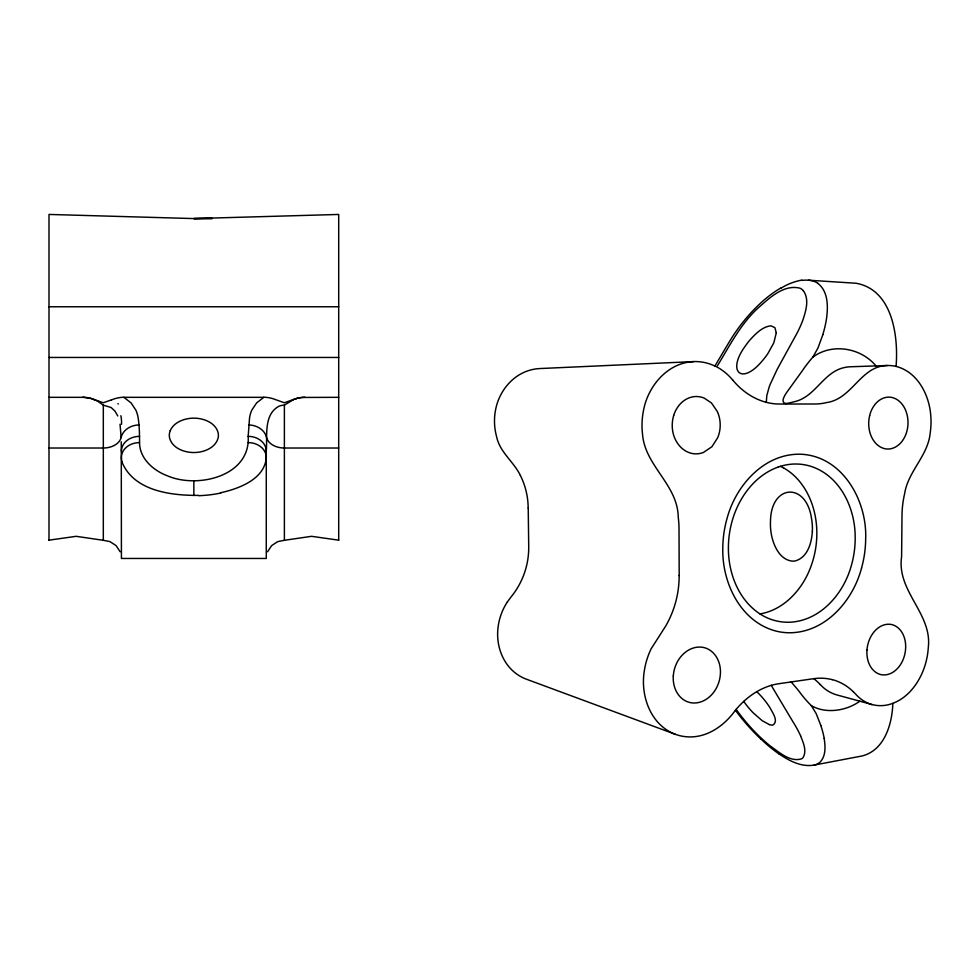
<?xml version="1.0" encoding="UTF-8"?>
<svg xmlns="http://www.w3.org/2000/svg" width="980" height="980" viewBox="0 0 980 980"><rect width="100%" height="100%" fill="white"/><g stroke="black" fill="none" stroke-linecap="round" stroke-linejoin="round"><path stroke-width="1.47" d="M248.173 436.357L249.582 417.541A92.708 53.153 0 0 1 251.738 410.24L256.601 402.915L263.816 397.329L123.884 397.329L131.112 402.939L135.951 410.302A93.039 53.349 0 0 1 138.094 417.578C139.429 425.822 139.577 434.263 139.528 442.605C139.613 458.456 153.235 470.437 167.078 475.68C197.127 488.959 250.721 476.464 248.173 436.357A18.105 14.835 0 0 1 266.278 451.192L266.278 558.453L121.422 558.453L121.263 441.796M266.278 451.192C267.565 436.541 263.24 414.957 278.712 406.357A11.27 8.465 0.2 0 1 284.384 405.12L293.939 399.362A31.25 31.14 -14.2 0 1 296.095 398.676M820.236 684.469A34.876 34.876 0 0 0 836.381 694.795L872.114 704.547A32.732 32.732 0 0 0 888.787 704.62C906.99 699.892 919.424 683.036 924.887 665.812A75.583 75.583 0 0 0 928.293 647.596C932.446 613.578 896.431 591.381 901.6 556.689L902.004 515.456A100.046 100.046 0 0 1 904.589 493.871C907.995 471.196 928.256 455.676 930.241 432.609A75.668 75.668 0 0 0 930.767 415.569C929.273 394.854 917.586 371.898 896.075 366.41C898.513 335.993 892.535 289.823 856.128 283.257L808.512 280.207A35.844 35.844 0 0 0 801.91 280.403M266.266 457.819C264.453 479.453 238.593 488.775 220.512 492.793M892.829 703.395C892.217 723.963 884.499 750.496 861.886 756.009L814.037 765.098C801.395 767.303 789.304 760.835 779.161 754.012M822.833 334.67L817.957 348.035L812.861 357.124A142.639 142.639 0 0 0 801.848 371.445L786.805 392.282A57.208 57.208 0 0 0 786.095 393.36C784.392 395.932 780.423 402.584 785.629 403.503M717.446 365.724C729.635 345.916 740.182 324.662 757.442 308.59C768.896 298.557 783.277 284.102 799.901 288.157A9.886 9.886 0 0 1 803.355 290.705M267.552 551.789L271.582 545.652L277.72 541.621L284.384 540.298L311.542 536.317L338.7 540.164M507.383 601.916L511.033 596.967A77.922 77.922 0 0 0 528.722 546.607L528.22 508.057M832.375 679.691A47.224 47.224 0 0 0 813.535 678.699L778.904 683.709C765.662 685.62 753.498 692.382 743.747 701.386A87.196 87.196 0 0 0 735.417 710.231C724.257 725.947 706.372 738.577 686.294 736.752A41.993 41.993 0 0 1 675.318 734.302L526.432 679.214A40.915 40.915 0 0 1 516.754 674.056C502.716 664.036 496.211 645.906 497.877 629.087A59.155 59.155 0 0 1 507.383 601.916M859.791 701.19C847.284 710.463 826.312 714.445 811.281 705.6A113.055 113.055 0 0 1 800.599 693.387A122.194 122.194 0 0 0 796.973 688.707L791.166 681.933M812.861 357.124C832.228 342.767 860.893 347.741 875.985 365.908M111.463 399.865L103.28 402.768L95.133 399.84A34.251 34.251 0 0 0 82.761 397.206M292.518 399.865L284.347 402.768L276.201 399.852A34.521 34.521 0 0 0 263.816 397.206M778.255 467.031C755.384 475.153 739.508 496.529 732.685 519.167A99.495 99.495 0 0 0 728.397 548.126C728.324 573.153 738.418 599.785 759.966 613.921A52.749 52.749 0 0 0 773.073 620.058L777.103 621.1A50.25 50.25 0 0 0 790.015 622.214C820.076 620.707 842.91 594.517 850.885 567.126A99.421 99.421 0 0 0 855.16 535.987C854.879 507.469 839.983 476.133 811.489 466.529A50.25 50.25 0 0 0 798.774 464.091L794.621 464.005A52.883 52.883 0 0 0 778.255 467.043M296.082 398.64L297.406 398.272A28.383 28.383 -6.5 0 1 302.293 397.451L338.7 397.329M759.978 613.921C784.441 609.83 802.902 588.845 810.962 566.379A95.722 95.722 0 0 0 816.585 526.334C815.385 510.286 810.007 494.275 799.778 481.695A56.84 56.84 0 0 0 783.731 467.975M49 540.164L76.158 536.317L103.317 540.298L109.981 541.621L116.118 545.652L120.148 551.789M896.075 366.41A33.099 33.099 0 0 0 887.304 365.528C860.636 365.846 852.367 398.946 826.728 402.547A49.539 49.539 0 0 1 814.809 404.005L779.615 404.03C761.362 404.115 744.273 394.132 732.93 380.24M887.304 365.528L850.616 366.765A33.614 33.614 0 0 0 844.772 367.476C823.102 371.726 815.409 397.733 793.433 401.91A50.041 50.041 0 0 1 785.972 403.515M198.585 495.378C170.581 495.635 133.746 490.845 121.949 461.997M49 306.764L338.7 306.764M49 357.455L338.7 357.455M49 397.329L83.631 397.341L90.858 398.419L97.424 401.053L103.317 405.169L111.108 407.509L114.942 411.061L117.784 415.973M49 448.019L103.317 448.019A18.105 12.667 0 0 0 121.14 437.57A18.105 14.822 -3.3 0 1 138.976 424.952M338.7 448.019L284.384 448.019A18.105 12.667 0 0 1 266.56 437.57A18.105 14.822 3.3 0 0 248.724 424.952M103.317 405.169L103.317 540.335M769.361 724.612L762.183 720.68L753.204 712.84A90.013 90.013 0 0 1 746.503 705.159L743.747 701.386M675.318 734.302C650.634 725.077 640.222 695.665 644.277 671.19A76.562 76.562 0 0 1 651.112 648.858L665.555 626.281A100.07 100.07 0 0 0 679.152 575.481M780.362 466.333L783.694 468.036M817.847 283.367C828.137 291.281 828.1 306.017 826.655 317.704A108.841 108.841 0 0 1 822.796 334.658M853.188 691.586L855.663 694.134A34.949 34.949 0 0 0 872.077 704.669M803.355 290.705C809.676 299.513 805.756 311.322 802.681 320.632A117.637 117.637 0 0 1 794.596 337.598L777.373 368.958L770.292 384.099A89.217 89.217 0 0 0 769.08 387.333L766.801 395.602L766.299 402.339M736.152 709.348C745.841 722.885 757.16 735.306 770.072 745.841C779.039 752.028 789.758 762.354 801.518 758.863A5.843 5.843 0 0 0 803.233 757.32C807.055 750.545 803.135 742.423 800.599 735.882M811.281 705.6L816.193 713.636L820.836 725.482M520.368 475.471C513.753 461.629 499.727 452.27 496.591 436.578A58.433 58.433 0 0 1 495.647 409.469C499.09 391.571 512.124 375.181 529.984 370.158A43.034 43.034 0 0 1 539.845 368.554L693.411 361.62C667.368 362.772 647.743 386.402 643.431 410.828A75.534 75.534 0 0 0 642.525 434.189C644.889 465.916 677.78 484.61 678.246 517.232A98.037 98.037 0 0 1 679.018 529.237L679.189 575.481M120.05 424.205L121.14 437.57M824.18 738.43C825.344 746.123 826.054 755.311 820.566 761.607A11.515 11.515 0 0 1 816.965 764.18L815.544 764.719A13.549 13.549 0 0 1 814.037 765.098M338.7 540.335L338.7 214.449L193.844 218.577L49 214.436L49 540.335M284.384 405.169L284.384 540.335M193.844 480.629L193.844 495.464M769.386 724.551A7.889 7.889 0 0 0 772.767 725.114C779.112 721.305 772.277 712.338 769.986 707.719A86.987 86.987 0 0 0 756.781 691.684M808.549 280.256A18.253 18.253 0 0 1 817.896 283.306M820.799 725.494A89.646 89.646 0 0 1 824.217 738.43M771.407 685.326A135.007 135.007 0 0 0 772.791 688.009L793.322 722.395A113.362 113.362 0 0 1 800.636 735.858M732.869 380.289A53.153 53.153 0 0 0 714.959 365.944L728.52 343.159A177.111 177.111 0 0 1 743.636 321.305A170.349 170.349 0 0 1 761.595 302.207A120.332 120.332 0 0 1 776.883 290.399A88.996 88.996 0 0 1 780.999 287.9M693.411 361.583A45.435 45.435 0 0 1 714.91 366.055M735.417 710.231A209.487 209.487 0 0 0 743.685 720.79A215.6 215.6 0 0 0 760.737 738.957M781.121 288.096A59.376 59.376 0 0 1 801.861 280.096M832.388 679.618A47.408 47.408 0 0 1 853.151 691.623M779.125 754.061A154.632 154.632 0 0 1 760.798 738.895M520.404 475.459A74.701 74.701 0 0 1 528.183 508.057M813.792 678.662A51.168 51.168 0 0 1 820.162 684.53M248.173 442.605A18.105 14.835 0 0 1 266.278 457.44M121.998 461.997A79.478 36.885 0.5 0 1 121.569 459.571L121.422 457.44A18.105 14.835 0 0 1 139.528 442.605M120.871 415.728A62.377 46.109 4 0 1 121.532 424.291M117.906 403.613A143.178 8.097 84.8 0 1 118.274 404.042M292.53 399.901A33.455 33.455 0 0 1 304.939 397.243M121.422 451.192A18.105 14.835 0 0 1 139.528 436.357M220.745 493.026A64.46 30.233 0.1 0 1 198.634 495.696M111.475 399.901A34.312 34.312 0 0 1 123.884 397.219M673.297 676.053C672.562 685.939 676.923 696.988 686.343 701.312A19.024 19.024 0 0 0 693.754 703.003C703.37 703.211 711.872 696.511 716.245 688.327A34.398 34.398 0 0 0 720.41 673.53C720.998 663.889 716.711 653.207 707.609 648.87A18.939 18.939 0 0 0 702.354 647.266C691.194 645.636 680.904 653.819 676.494 663.583A34.631 34.631 0 0 0 673.566 673.395L673.297 676.053M866.982 649.997C866.198 659.246 869.738 670.32 878.999 674.032A14.32 14.32 0 0 0 883.874 674.951C892.755 674.951 899.775 667.625 902.984 659.908A33.884 33.884 0 0 0 905.679 647.008C905.839 638.592 902.347 629.038 894.201 625.387A14.332 14.332 0 0 0 889.644 624.248C879.746 623.672 871.967 632.247 868.929 640.932A34.141 34.141 0 0 0 866.982 649.997M776.283 332.832L773.845 342.743L767.891 353.572A74.027 74.027 0 0 1 762.624 360.444C741.652 386.034 726.572 371.604 745.119 346.308A74.051 74.051 0 0 1 750.239 339.644C755.666 333.764 761.889 327.271 770.133 325.899A8.085 8.085 0 0 1 771.076 325.875L774.898 327.651L776.283 332.832M812.359 531.344C811.697 542.638 807.814 557.044 795.711 560.805A12.618 12.618 0 0 1 791.681 561.075C780.007 559.274 774.176 546.754 771.774 536.428A57.355 57.355 0 0 1 770.501 520.895C771.101 483.973 806.405 481.878 811.538 518.628A57.722 57.722 0 0 1 812.359 531.344M869.64 415.667L869.15 418.068A34.153 34.153 0 0 0 868.917 427.464C869.873 436.284 874.858 445.729 883.825 448.46A15.006 15.006 0 0 0 891.249 448.668C898.795 446.917 904.05 440.118 906.341 433.05A33.32 33.32 0 0 0 906.61 413.046C904.687 406.467 900.155 400.122 893.429 397.88A15.019 15.019 0 0 0 886.925 397.243C877.749 398.505 871.612 407.166 869.64 415.667M673.689 415.483L673.076 417.799A34.092 34.092 0 0 0 672.513 429.828C673.787 440.755 681.48 451.731 692.836 453.605A20.384 20.384 0 0 0 703.37 452.491L711.872 446.77L717.74 437.631A33.271 33.271 0 0 0 717.336 411.539L711.492 403.001L704.314 398.162A20.445 20.445 0 0 0 696.217 396.52A20.225 20.225 0 0 0 692.149 396.974C683.048 398.921 676.274 406.823 673.689 415.483M861.555 568.02C852.967 600.875 825.246 632.872 789.108 632.774A56.424 56.424 0 0 1 777.128 631.353C741.333 622.802 722.272 583.811 722.787 549.339A112.59 112.59 0 0 1 727.087 518.285C735.931 485.235 764.437 453.152 800.905 454.23C842.531 456.117 867.178 500.67 865.671 538.743A112.578 112.578 0 0 1 861.555 568.02M170.25 430.612L169.712 432.217A36.456 20.898 0 0 0 169.712 438.464C172.211 446.88 181.263 451.192 189.385 452.246A20.213 11.589 0 0 0 198.315 452.246C206.437 451.192 215.49 446.88 217.989 438.464A36.456 20.898 0 0 0 217.989 432.217C215.49 423.801 206.437 419.501 198.315 418.448A20.213 11.589 0 0 0 189.385 418.448C181.741 419.465 173.509 423.189 170.25 430.612M212.146 218.552L193.844 218.577L212.146 218.454"/></g></svg>
